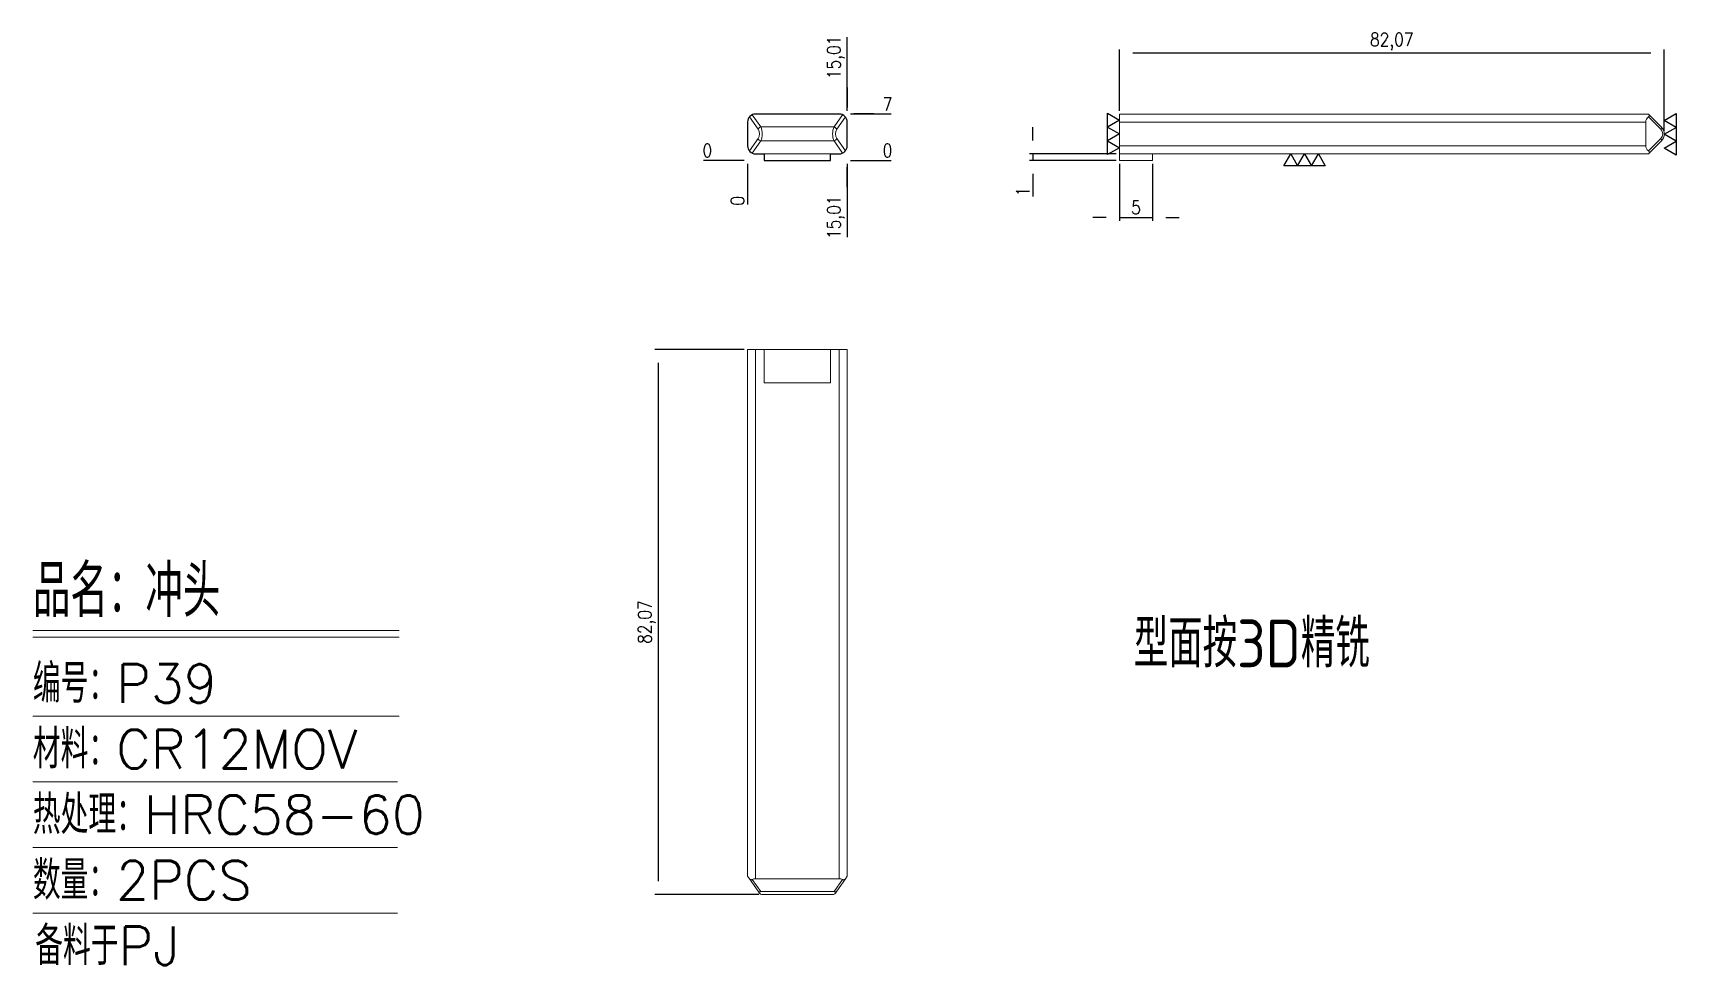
# Model space of a CAD drawing. Header units: millimetres. Extents: x 105151 to 105398, y 9283 to 9423.
import ezdxf

# ---------------------------------------------------------------- set-up
doc = ezdxf.new("R2010")
doc.units = ezdxf.units.MM
doc.linetypes.add('DASHED', pattern=[0])
for name, color, linetype in [('DIM', 4, 'Continuous'), ('PUNCH', 2, 'Continuous'), ('TEXT', 4, 'Continuous')]:
    doc.layers.add(name, color=color, linetype=linetype)
doc.styles.add('chinesef_fs', font='simplex.shx', dxfattribs={"bigfont": 'gbcbig.shx'})
doc.styles.add('gbenor', font='gbenor.shx', dxfattribs={"bigfont": 'gbcbig.shx'})
doc.styles.get("Standard").update_dxf_attribs({"font": 'txt.shx', "width": 0.85, "bigfont": 'ctxt.shx'})
doc.dimstyles.new('T-2-WX', dxfattribs={"dimtxt": 2, "dimasz": 2, "dimexe": 0.5, "dimexo": 0.5, "dimgap": 0.5, "dimtad": 1, "dimtxsty": 'Standard', "dimblk": 'OPEN30', "dimcen": 0, "dimazin": 3, "dimtfac": 1, "dimtmove": 0, "dimatfit": 3, "dimldrblk": 'OPEN30', "dimlwd": -1, "dimlwe": -1})

# ---------------------------------------------------------------- blocks, each defined once
blk = doc.blocks.new('*u7579')
at = {"layer": 'PUNCH', "color": 11, "linetype": 'Continuous', "lineweight": 13}
for p, q in [((-15.01, 39.65), (-13.81, 39.65)), ((-15.01, 39.65), (-15.01, -39.65)), ((-13.81, 39.65), (-12.51, 39.65)), ((-12.51, 39.65), (-12.51, 34.65)), ((-2.51, 39.65), (-12.51, 39.65)), ((-2.51, 39.65), (-1.2, 39.65)), ((-2.51, 39.65), (-2.51, 34.65)), ((0, 39.65), (-1.2, 39.65)), ((0, 39.65), (0, -39.65)), ((-2.51, 34.65), (-12.51, 34.65))]:
    blk.add_line(p, q, dxfattribs=at)
at = {"layer": 'PUNCH', "color": 155, "linetype": 'DASHED', "lineweight": 13}
for p, q in [((-13.81, 39.65), (-13.81, -40.04)), ((-13.81, 39.65), (-13.81, -40.04)), ((-1.2, 39.65), (-1.2, -40.04)), ((-1.2, 39.65), (-1.2, -40.04)), ((-14.3, -40.15), (-13.02, -41.98)), ((-13.02, -41.98), (-14.3, -40.15)), ((-13.02, -41.98), (-13.02, -41.98)), ((-13.02, -41.98), (-1.99, -41.98)), ((-1.99, -41.98), (-13.02, -41.98)), ((-1.99, -41.98), (-0.71, -40.15)), ((-0.71, -40.15), (-1.99, -41.98)), ((-1.99, -41.98), (-1.99, -41.98))]:
    blk.add_line(p, q, dxfattribs=at)
at = {"layer": 'PUNCH', "color": 2, "linetype": 'Continuous', "lineweight": 13}
for p, q in [((-14.73, -40.05), (-15.01, -39.65)), ((-14.73, -40.05), (-13.43, -41.91)), ((-13.22, -42.21), (-13.43, -41.91)), ((-1.58, -41.91), (-1.79, -42.21)), ((-1.58, -41.91), (-0.28, -40.05)), ((0, -39.65), (-0.28, -40.05)), ((-12.81, -42.42), (-2.2, -42.42))]:
    blk.add_line(p, q, dxfattribs=at)
at = {"layer": 'PUNCH', "color": 2, "linetype": 'DASHED', "lineweight": 13}
blk.add_line((-1.2, -40.04), (-13.81, -40.04), dxfattribs=at)
at = {"layer": 'PUNCH', "color": 2, "linetype": 'Continuous', "lineweight": 13}
for centre, start, end in [((-12.81, -41.92), 215, 269.9962), ((-2.2, -41.92), 270.004, 325)]:
    blk.add_arc(centre, 0.5, start, end, dxfattribs=at)
at = {"layer": 'PUNCH', "color": 2, "linetype": 'DASHED', "lineweight": 13}
for centre, major_axis, start_param, end_param in [((-13.81, -41.24), (-0.13, 1.19), 6.177899, 6.599911), ((-13.81, -41.24), (-0.19, 1.19), 6.124024, 6.546045), ((-1.2, -41.24), (0.2, 1.18), 6.030564, 6.452581), ((-1.2, -41.24), (-1.17, 0.26), 4.507764, 4.929791)]:
    blk.add_ellipse(centre, major_axis=major_axis, ratio=1, start_param=start_param, end_param=end_param, dxfattribs=at)
at = {"layer": 'PUNCH', "color": 155, "linetype": 'DASHED', "lineweight": 13}
for centre, major_axis, start_param, end_param in [((-13.02, -41.63), (0.41, 0.287), 3.141593, 4.294776), ((-13.02, -41.63), (-0.41, -0.287), 0, 1.153183), ((-1.99, -41.63), (0.41, -0.287), 5.130002, 6.283185), ((-1.99, -41.63), (-0.41, 0.287), 1.988409, 3.141593)]:
    blk.add_ellipse(centre, major_axis=major_axis, ratio=0.633687, start_param=start_param, end_param=end_param, dxfattribs=at)
at = {"layer": 'PUNCH', "color": 2, "linetype": 'DASHED', "lineweight": 13}
for points, knots in [([(-14.73, -40.05), (-14.71, -40.09), (-14.68, -40.11), (-14.64, -40.14), (-14.64, -40.14), (-14.62, -40.15), (-14.61, -40.16), (-14.58, -40.17), (-14.57, -40.17), (-14.53, -40.18), (-14.51, -40.18), (-14.47, -40.19), (-14.45, -40.19), (-14.42, -40.18), (-14.41, -40.18), (-14.39, -40.18), (-14.38, -40.17), (-14.35, -40.16), (-14.32, -40.16), (-14.3, -40.15)], [0, 0, 0, 0, 0.25, 0.25, 0.3125, 0.3125, 0.375, 0.375, 0.5, 0.5, 0.625, 0.625, 0.75, 0.75, 0.8125, 0.8125, 0.875, 0.875, 1, 1, 1, 1]), ([(-0.71, -40.15), (-0.69, -40.16), (-0.65, -40.17), (-0.61, -40.18), (-0.57, -40.18), (-0.56, -40.18), (-0.54, -40.19), (-0.53, -40.19), (-0.5, -40.18), (-0.48, -40.18), (-0.46, -40.18), (-0.45, -40.17), (-0.43, -40.17), (-0.42, -40.16), (-0.39, -40.15), (-0.38, -40.14), (-0.35, -40.13), (-0.35, -40.12), (-0.33, -40.11), (-0.32, -40.1), (-0.3, -40.08), (-0.29, -40.07), (-0.28, -40.05)], [0, 0, 0, 0, 0.125, 0.25, 0.25, 0.3125, 0.3125, 0.375, 0.375, 0.5, 0.5, 0.5625, 0.5625, 0.625, 0.625, 0.75, 0.75, 0.8125, 0.8125, 0.875, 0.875, 1, 1, 1, 1])]:
    blk.add_open_spline(points, degree=3, knots=knots, dxfattribs=at)
blk = doc.blocks.new('*u7580')
at = {"layer": 'PUNCH', "color": 11, "linetype": 'Continuous', "lineweight": 13}
for p, q in [((-43.89, -3.78), (-43.89, -2.58)), ((-43.89, -2.58), (35.81, -2.58)), ((-43.89, -7.37), (-43.89, -3.78)), ((-43.89, -8.58), (-43.89, -7.37)), ((-43.89, -8.58), (-43.89, -9.58)), ((-43.89, -8.58), (35.81, -8.58)), ((-43.89, -9.58), (-38.89, -9.58)), ((-38.89, -8.58), (-38.89, -9.58))]:
    blk.add_line(p, q, dxfattribs=at)
at = {"layer": 'PUNCH', "color": 155, "linetype": 'DASHED', "lineweight": 13}
for p, q in [((-43.89, -3.78), (35.42, -3.78)), ((37.68, -4.87), (35.82, -3.01)), ((-43.89, -7.37), (35.42, -7.37)), ((35.82, -8.14), (37.68, -6.28))]:
    blk.add_line(p, q, dxfattribs=at)
at = {"layer": 'PUNCH', "color": 155, "linetype": 'Continuous', "lineweight": 13}
for p, q in [((-43.89, -3.78), (35.42, -3.78)), ((35.82, -3.01), (37.68, -4.87)), ((-43.89, -7.37), (35.42, -7.37)), ((37.68, -6.28), (35.82, -8.14))]:
    blk.add_line(p, q, dxfattribs=at)
at = {"layer": 'PUNCH', "color": 2, "linetype": 'Continuous', "lineweight": 13}
for p, q in [((35.42, -3.78), (35.42, -7.37)), ((35.81, -2.58), (35.91, -2.68)), ((37.75, -4.51), (35.91, -2.68)), ((35.91, -8.47), (37.75, -6.64)), ((35.91, -8.47), (35.81, -8.58))]:
    blk.add_line(p, q, dxfattribs=at)
at = {"layer": 'PUNCH', "color": 2, "linetype": 'DASHED', "lineweight": 13}
blk.add_line((35.81, -2.58), (35.81, -2.58), dxfattribs=at)
at = {"layer": 'PUNCH', "color": 155, "linetype": 'Continuous', "lineweight": 13}
blk.add_arc((36.97, -5.58), 1, 315, 45, dxfattribs=at)
at = {"layer": 'PUNCH', "color": 2, "linetype": 'Continuous', "lineweight": 13}
blk.add_arc((36.69, -5.58), 1.5, 315, 45, dxfattribs=at)
at = {"layer": 'PUNCH', "color": 2, "linetype": 'DASHED', "lineweight": 13}
for centre, start_param, end_param in [((37.13, -3.78), 5.587055, 6.283185), ((37.13, -7.37), 0, 0.69612)]:
    blk.add_ellipse(centre, major_axis=(-1.71, 0), ratio=0.700208, start_param=start_param, end_param=end_param, dxfattribs=at)
at = {"layer": 'PUNCH', "color": 2, "linetype": 'Continuous', "lineweight": 13}
for centre, start_param, end_param in [((37.13, -3.78), 5.587061, 6.283185), ((37.13, -7.37), 0, 0.696115)]:
    blk.add_ellipse(centre, major_axis=(-1.71, 0), ratio=0.700208, start_param=start_param, end_param=end_param, dxfattribs=at)
at = {"layer": 'PUNCH', "color": 155, "linetype": 'DASHED', "lineweight": 13}
for centre, major_axis, ratio, start_param, end_param in [((37.39, -4.87), (0.354, 0.354), 0.443713, 5.130002, 6.283185), ((36.97, -5.58), (-1, 0), 1, 2.356194, 3.926991), ((37.39, -6.28), (0.354, -0.354), 0.443713, 0, 1.153183)]:
    blk.add_ellipse(centre, major_axis=major_axis, ratio=ratio, start_param=start_param, end_param=end_param, dxfattribs=at)
at = {"layer": 'PUNCH', "color": 155, "linetype": 'Continuous', "lineweight": 13}
for centre, major_axis, start_param, end_param in [((37.39, -4.87), (0.354, 0.354), 5.130002, 6.283185), ((37.39, -6.28), (0.354, -0.354), 0, 1.153183)]:
    blk.add_ellipse(centre, major_axis=major_axis, ratio=0.443713, start_param=start_param, end_param=end_param, dxfattribs=at)
at = {"layer": 'PUNCH', "color": 2, "linetype": 'Continuous', "lineweight": 13}
for points, knots in [([(35.82, -3.01), (35.85, -2.98), (35.88, -2.95), (35.91, -2.91), (35.91, -2.9), (35.92, -2.89), (35.92, -2.88), (35.93, -2.86), (35.94, -2.84), (35.95, -2.81), (35.95, -2.8), (35.95, -2.77), (35.95, -2.76), (35.95, -2.74), (35.95, -2.73), (35.94, -2.72), (35.94, -2.72), (35.93, -2.7), (35.92, -2.69), (35.91, -2.68)], [0, 0, 0, 0, 0.25, 0.25, 0.3125, 0.3125, 0.375, 0.375, 0.5, 0.5, 0.625, 0.625, 0.75, 0.75, 0.8125, 0.8125, 0.875, 0.875, 1, 1, 1, 1]), ([(35.91, -8.47), (35.92, -8.46), (35.94, -8.44), (35.95, -8.42), (35.95, -8.4), (35.95, -8.39), (35.95, -8.38), (35.95, -8.37), (35.95, -8.35), (35.95, -8.34), (35.94, -8.32), (35.94, -8.31), (35.93, -8.29), (35.93, -8.29), (35.92, -8.26), (35.91, -8.25), (35.9, -8.23), (35.89, -8.22), (35.88, -8.2), (35.87, -8.19), (35.85, -8.17), (35.84, -8.16), (35.82, -8.14)], [0, 0, 0, 0, 0.125, 0.25, 0.25, 0.3125, 0.3125, 0.375, 0.375, 0.5, 0.5, 0.5625, 0.5625, 0.625, 0.625, 0.75, 0.75, 0.8125, 0.8125, 0.875, 0.875, 1, 1, 1, 1])]:
    blk.add_open_spline(points, degree=3, knots=knots, dxfattribs=at)
blk = doc.blocks.new('*D7581')
at = {"layer": 'Defpoints', "color": 0}
for p in [(105314.3, 9403.94), (105319.3, 9403.94), (105319.3, 9395.36)]:
    blk.add_point(p, dxfattribs=at)
at = {"layer": 'DIM', "color": 0}
for p, q in [((105314.3, 9403.44), (105314.3, 9394.86)), ((105319.3, 9403.44), (105319.3, 9394.86)), ((105312.3, 9395.36), (105310.3, 9395.36)), ((105314.3, 9395.36), (105319.3, 9395.36)), ((105321.3, 9395.36), (105323.3, 9395.36))]:
    blk.add_line(p, q, dxfattribs=at)
at = {"layer": 'DIM', "color": 0, "insert": (105316.8, 9396.86), "char_height": 2, "attachment_point": 5}
blk.add_mtext('5', dxfattribs=at)
blk = doc.blocks.new('_Open30')
blk = doc.blocks.new('*D7582')
at = {"layer": 'Defpoints', "color": 0}
for p in [(105314.3, 9404.94), (105301.24, 9403.94), (105314.3, 9403.94)]:
    blk.add_point(p, dxfattribs=at)
at = {"layer": 'DIM', "color": 0}
for p, q in [((105301.24, 9406.94), (105301.24, 9408.94)), ((105313.8, 9404.94), (105300.74, 9404.94)), ((105301.24, 9404.94), (105301.24, 9403.94)), ((105313.8, 9403.94), (105300.74, 9403.94)), ((105301.24, 9401.94), (105301.24, 9398.53))]:
    blk.add_line(p, q, dxfattribs=at)
at = {"layer": 'DIM', "color": 0, "insert": (105299.74, 9399.24), "char_height": 2, "attachment_point": 5, "rotation": 90}
blk.add_mtext('1', dxfattribs=at)
blk = doc.blocks.new('*D7583')
at = {"layer": 'Defpoints', "color": 0}
for p in [(105396.37, 9420.15), (105314.3, 9410.94), (105396.37, 9407.88)]:
    blk.add_point(p, dxfattribs=at)
at = {"layer": 'DIM', "color": 0}
for p, q in [((105314.3, 9411.44), (105314.3, 9420.65)), ((105316.3, 9420.15), (105394.37, 9420.15)), ((105396.37, 9408.38), (105396.37, 9420.65))]:
    blk.add_line(p, q, dxfattribs=at)
at = {"layer": 'DIM', "color": 0, "insert": (105355.33, 9421.84), "char_height": 2, "attachment_point": 5}
blk.add_mtext('82,07', dxfattribs=at)
blk = doc.blocks.new('*D7584')
at = {"layer": 'Defpoints', "color": 0}
for p in [(105258.28, 9375.48), (105244.79, 9293.4), (105260.48, 9293.4)]:
    blk.add_point(p, dxfattribs=at)
at = {"layer": 'DIM', "color": 0}
for p, q in [((105257.78, 9375.48), (105244.29, 9375.48)), ((105244.79, 9373.48), (105244.79, 9295.4)), ((105259.98, 9293.4), (105244.29, 9293.4))]:
    blk.add_line(p, q, dxfattribs=at)
at = {"layer": 'DIM', "color": 0, "insert": (105243.1, 9334.44), "char_height": 2, "attachment_point": 5, "rotation": 90}
blk.add_mtext('82,07', dxfattribs=at)
blk = doc.blocks.new('*D7585')
at = {"layer": 'Defpoints', "color": 0}
for p in [(105258.28, 9403.94), (105273.3, 9403.94), (105278.3, 9403.94)]:
    blk.add_point(p, dxfattribs=at)
at = {"layer": 'DIM', "color": 0}
blk.add_line((105273.8, 9403.94), (105279.93, 9403.94), dxfattribs=at)
at = {"layer": 'DIM', "color": 0, "insert": (105279.36, 9405.44), "char_height": 2, "attachment_point": 5}
blk.add_mtext('0', dxfattribs=at)
blk = doc.blocks.new('*D7586')
at = {"layer": 'Defpoints', "color": 0}
for p in [(105273.3, 9410.94), (105278.3, 9410.94), (105258.28, 9403.94)]:
    blk.add_point(p, dxfattribs=at)
at = {"layer": 'DIM', "color": 0}
for p, q in [((105273.8, 9410.94), (105277.3, 9410.94)), ((105277.3, 9410.94), (105274.3, 9410.94)), ((105274.3, 9410.94), (105279.93, 9410.94))]:
    blk.add_line(p, q, dxfattribs=at)
at = {"layer": 'DIM', "color": 0, "insert": (105279.36, 9412.44), "char_height": 2, "attachment_point": 5}
blk.add_mtext('7', dxfattribs=at)
blk = doc.blocks.new('*D7587')
at = {"layer": 'Defpoints', "color": 0}
for p in [(105253.28, 9403.94), (105258.28, 9403.94), (105258.28, 9403.94)]:
    blk.add_point(p, dxfattribs=at)
at = {"layer": 'DIM', "color": 0}
blk.add_line((105257.78, 9403.94), (105251.65, 9403.94), dxfattribs=at)
at = {"layer": 'DIM', "color": 0, "insert": (105252.22, 9405.44), "char_height": 2, "attachment_point": 5}
blk.add_mtext('0', dxfattribs=at)
blk = doc.blocks.new('*D7588')
at = {"layer": 'Defpoints', "color": 0}
for p in [(105258.28, 9403.94), (105273.3, 9403.94), (105273.3, 9398.94)]:
    blk.add_point(p, dxfattribs=at)
at = {"layer": 'DIM', "color": 0}
for p, q in [((105273.3, 9403.44), (105273.3, 9399.94)), ((105273.3, 9399.94), (105273.3, 9402.94)), ((105273.3, 9402.94), (105273.3, 9392.37))]:
    blk.add_line(p, q, dxfattribs=at)
at = {"layer": 'DIM', "color": 0, "insert": (105271.6, 9395.4), "char_height": 2, "attachment_point": 5, "rotation": 90}
blk.add_mtext('15,01', dxfattribs=at)
blk = doc.blocks.new('*D7589')
at = {"layer": 'Defpoints', "color": 0}
for p in [(105258.28, 9403.94), (105258.28, 9403.94), (105258.28, 9398.94)]:
    blk.add_point(p, dxfattribs=at)
at = {"layer": 'DIM', "color": 0}
blk.add_line((105258.28, 9403.44), (105258.28, 9397.3), dxfattribs=at)
at = {"layer": 'DIM', "color": 0, "insert": (105256.78, 9397.87), "char_height": 2, "attachment_point": 5, "rotation": 90}
blk.add_mtext('0', dxfattribs=at)
blk = doc.blocks.new('*D7590')
at = {"layer": 'Defpoints', "color": 0}
for p in [(105273.3, 9415.94), (105273.3, 9410.94), (105258.28, 9403.94)]:
    blk.add_point(p, dxfattribs=at)
at = {"layer": 'DIM', "color": 0}
for p, q in [((105273.3, 9411.94), (105273.3, 9422.51)), ((105273.3, 9411.44), (105273.3, 9414.94)), ((105273.3, 9414.94), (105273.3, 9411.94))]:
    blk.add_line(p, q, dxfattribs=at)
at = {"layer": 'DIM', "color": 0, "insert": (105271.6, 9419.47), "char_height": 2, "attachment_point": 5, "rotation": 90}
blk.add_mtext('15,01', dxfattribs=at)

msp = doc.modelspace()

# ---------------------------------------------------------------- linework, layer by layer
at = {"layer": 'DIM', "color": 4, "linetype": 'Continuous', "lineweight": 13}
for p, q in [((105150.614, 9333.173), (105205.774, 9333.173)), ((105150.614, 9332.156), (105205.774, 9332.156)), ((105150.614, 9320.248), (105205.774, 9320.248)), ((105150.614, 9310.372), (105205.534, 9310.372)), ((105150.614, 9300.497), (105205.534, 9300.497)), ((105150.614, 9290.621), (105205.534, 9290.621))]:
    msp.add_line(p, q, dxfattribs=at)
at = {"layer": 'PUNCH', "color": 155, "linetype": 'DASHED', "lineweight": 13}
for p, q in [((105259.866, 9408.645), (105258.562, 9410.507)), ((105258.992, 9410.833), (105260.276, 9408.999)), ((105271.303, 9408.999), (105272.587, 9410.833)), ((105273.016, 9410.507), (105271.712, 9408.645)), ((105258.562, 9405.369), (105259.866, 9407.231)), ((105260.276, 9408.999), (105271.303, 9408.999)), ((105271.712, 9407.231), (105273.016, 9405.369)), ((105260.276, 9406.877), (105258.992, 9405.043)), ((105271.303, 9406.877), (105260.276, 9406.877)), ((105272.587, 9405.043), (105271.303, 9406.877))]:
    msp.add_line(p, q, dxfattribs=at)
at = {"layer": 'PUNCH', "color": 11, "linetype": 'DASHED', "lineweight": 13}
msp.add_line((105260.789, 9404.938), (105270.789, 9404.938), dxfattribs=at)
at = {"layer": 'PUNCH', "color": 11, "linetype": 'Continuous'}
msp.add_lwpolyline([(105273.295, 9406.138), (105273.295, 9409.738, 0.4142136), (105272.095, 9410.938), (105259.483, 9410.938, 0.4142136), (105258.283, 9409.738), (105258.283, 9406.138, 0.4142136), (105259.483, 9404.938), (105260.789, 9404.938), (105260.789, 9403.938), (105270.789, 9403.938), (105270.789, 9404.938), (105272.095, 9404.938, 0.4142136)], format="xyb", close=True, dxfattribs=at)
at = {"layer": 'PUNCH', "color": 155, "linetype": 'DASHED', "lineweight": 13}
for centre, major_axis, ratio, start_param, end_param in [((105260.276, 9408.645), (0.41, 0.287), 0.6336873, 1.1531833, 2.3063666), ((105259.371, 9407.938), (0, 1), 0.7002075, 3.9269908, 5.4977871), ((105260.276, 9407.231), (0.41, -0.287), 0.6336873, 3.9768187, 5.130002), ((105259.781, 9407.938), (0, 1.5), 0.466805, 3.9269908, 5.4977871), ((105271.798, 9407.938), (0, 1.5), 0.466805, 0.7853982, 2.3561945), ((105271.303, 9408.645), (0.41, -0.287), 0.6336873, 0.8352261, 1.9884094), ((105271.303, 9407.231), (0.41, 0.287), 0.6336873, 4.2947785, 5.4479592), ((105272.207, 9407.938), (0, 1), 0.7002075, 0.7853982, 2.3561945)]:
    msp.add_ellipse(centre, major_axis=major_axis, ratio=ratio, start_param=start_param, end_param=end_param, dxfattribs=at)
at = {"layer": 'TEXT'}
for points in [[(105312.495, 9411.056), (105314.295, 9410.017), (105312.495, 9408.977), (105314.295, 9407.938), (105312.495, 9406.899), (105314.295, 9405.86), (105312.495, 9404.82), (105312.495, 9411.056)], [(105398.169, 9404.764), (105396.369, 9405.803), (105398.169, 9406.842), (105396.369, 9407.881), (105398.169, 9408.921), (105396.369, 9409.96), (105398.169, 9410.999), (105398.169, 9404.764)], [(105339.071, 9403.138), (105340.111, 9404.938), (105341.15, 9403.138), (105342.189, 9404.938), (105343.228, 9403.138), (105344.268, 9404.938), (105345.307, 9403.138), (105339.071, 9403.138)]]:
    msp.add_lwpolyline(points, close=True, dxfattribs=at)

# ---------------------------------------------------------------- block references
for name, p in [('*u7580', (105358.182, 9413.513)), ('*u7579', (105273.295, 9335.822))]:
    msp.add_blockref(name, p, dxfattribs=at)

# ---------------------------------------------------------------- texts
at = {"layer": 'DIM', "color": 3, "linetype": 'Continuous', "lineweight": 13, "style": 'chinesef_fs'}
for s, height, p in [('品名：冲头', 7.8423, (105150.614, 9335.206)), ('编号：P39', 5.8091, (105150.614, 9322.281)), ('材料：CR12MOV', 5.8091, (105150.614, 9312.405)), ('热处理：HRC58-60', 5.80908, (105150.614, 9302.53)), ('数量：2PCS', 5.8091, (105150.614, 9292.654)), ('备料于PJ', 5.8091, (105150.967, 9282.779))]:
    msp.add_text(s, height=height, dxfattribs=at).set_placement(p)
at = {"layer": 'TEXT', "color": 2, "style": 'gbenor'}
msp.add_text('型面按3D精铣', height=7.2, dxfattribs=at).set_placement((105316.477, 9327.617))

# ---------------------------------------------------------------- dimensions: what is measured, and where the dimension line sits
at = {"layer": 'DIM'}
for feature_location, offset, dtype, origin, picture, middle in [((105273.295, 9410.938), (0, 5), 1, (105258.283, 9403.938), '*D7590', (105271.605, 9419.474)), ((105273.295, 9410.938), (5, 0), 0, (105258.283, 9403.938), '*D7586', (105279.362, 9412.438)), ((105258.283128034, 9403.938071848), (-5, 0), 0, (105258.283128034, 9403.938071848), '*D7587', (105252.216461367, 9405.438071848)), ((105273.295420295, 9403.938071848), (5, 0), 0, (105258.283128034, 9403.938071848), '*D7585', (105279.362086961, 9405.438071848)), ((105258.283128034, 9403.938071848), (0, -5), 1, (105258.283128034, 9403.938071848), '*D7589', (105256.783128034, 9397.871405182)), ((105273.295, 9403.938), (0, -5), 1, (105258.283, 9403.938), '*D7588', (105271.605, 9395.402))]:
    dim = msp.add_ordinate_dim(feature_location=feature_location, offset=offset, dtype=dtype, origin=origin, dimstyle='T-2-WX', dxfattribs=at)
    dim.commit()
    dim.dimension.update_dxf_attribs({"geometry": picture, "text_midpoint": middle})
for base, p1, p2, picture, middle in [((105396.369, 9420.151), (105314.295, 9410.938), (105396.369, 9407.881), '*D7583', (105355.332, 9421.841)), ((105319.295, 9395.361), (105314.295, 9403.938), (105319.295, 9403.938), '*D7581', (105316.795, 9396.861))]:
    dim = msp.add_linear_dim(base=base, p1=p1, p2=p2, dimstyle='T-2-WX', dxfattribs=at)
    dim.commit()
    dim.dimension.update_dxf_attribs({"geometry": picture, "text_midpoint": middle})
for base, p1, p2, picture, middle in [((105301.244, 9403.938), (105314.295, 9404.938), (105314.295, 9403.938), '*D7582', (105299.744, 9399.236)), ((105244.79, 9293.401), (105258.283, 9375.475), (105260.481, 9293.401), '*D7584', (105243.1, 9334.438))]:
    dim = msp.add_linear_dim(base=base, p1=p1, p2=p2, angle=90, dimstyle='T-2-WX', dxfattribs=at)
    dim.commit()
    dim.dimension.update_dxf_attribs({"geometry": picture, "text_midpoint": middle})

doc.saveas('drawing.dxf')
